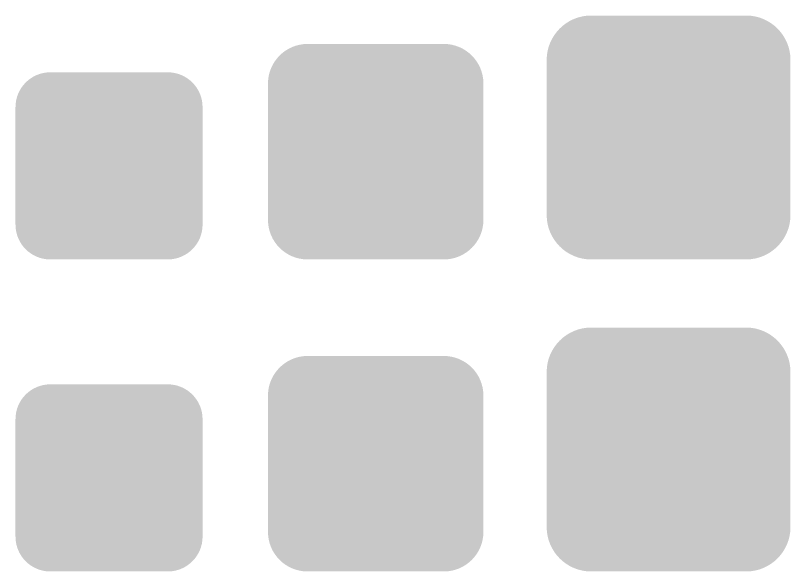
# Model space of a CAD drawing. Header units: millimetres. Extents: x 5277 to 6029, y 2052 to 2709.
# Drawn here: x 5277 to 5304.33, y 2458.63 to 2478.23 of the extents above; entities that cross this region are included whole.
import ezdxf

# ---------------------------------------------------------------- set-up
doc = ezdxf.new("R2010")
doc.units = ezdxf.units.MM
doc.layers.add('Education', color=7, linetype='CONTINUOUS', true_color=0x000000)

# ---------------------------------------------------------------- blocks, each defined once
blk = doc.blocks.new('602010106_план_мз')
at = {"layer": 'Education', "linetype": 'Continuous'}
h = blk.add_hatch(color=256, dxfattribs=at)
edge = h.paths.add_edge_path()
edge.add_spline(control_points=[(0, 0), (0, 0.675), (0.55, 1.225), (1.225, 1.225)], knot_values=[-1, -1, -1, -1, 0, 0, 0, 0], degree=3, periodic=0)
edge.add_line((1.225, 1.225), (5.372, 1.225))
edge.add_spline(control_points=[(5.372, 1.225), (6.047, 1.225), (6.598, 0.675), (6.598, 0)], knot_values=[-1, -1, -1, -1, 0, 0, 0, 0], degree=3, periodic=0)
edge.add_line((6.598, 0), (6.598, -4.147))
edge.add_spline(control_points=[(6.598, -4.147), (6.598, -4.822), (6.047, -5.372), (5.372, -5.372)], knot_values=[-1, -1, -1, -1, 0, 0, 0, 0], degree=3, periodic=0)
edge.add_line((5.372, -5.372), (1.225, -5.372))
edge.add_spline(control_points=[(1.225, -5.372), (0.55, -5.372), (0, -4.822), (0, -4.147)], knot_values=[-1, -1, -1, -1, 0, 0, 0, 0], degree=3, periodic=0)
edge.add_line((0, -4.147), (0, 0))
edge = h.paths.add_edge_path(flags=16)
edge.add_spline(control_points=[(0.313, -4.147), (0.313, -4.652), (0.72, -5.059), (1.225, -5.059)], knot_values=[-1, -1, -1, -1, 0, 0, 0, 0], degree=3, periodic=0)
edge.add_line((1.225, -5.059), (5.372, -5.059))
edge.add_spline(control_points=[(5.372, -5.059), (5.878, -5.059), (6.285, -4.652), (6.285, -4.147)], knot_values=[-1, -1, -1, -1, 0, 0, 0, 0], degree=3, periodic=0)
edge.add_line((6.285, -4.147), (6.285, 0))
edge.add_spline(control_points=[(6.285, 0), (6.285, 0.505), (5.878, 0.912), (5.372, 0.912)], knot_values=[-1, -1, -1, -1, 0, 0, 0, 0], degree=3, periodic=0)
edge.add_line((5.372, 0.912), (1.225, 0.912))
edge.add_spline(control_points=[(1.225, 0.912), (0.72, 0.912), (0.313, 0.505), (0.313, 0)], knot_values=[-1, -1, -1, -1, 0, 0, 0, 0], degree=3, periodic=0)
edge.add_line((0.313, 0), (0.313, -4.147))
at = {"layer": 'Education', "linetype": 'Continuous', "true_color": 0xff0000}
h = blk.add_hatch(color=1, dxfattribs=at)
edge = h.paths.add_edge_path()
edge.add_line((0.313, 0), (0.313, -4.147))
edge.add_spline(control_points=[(0.313, -4.147), (0.313, -4.652), (0.72, -5.059), (1.225, -5.059)], knot_values=[-1, -1, -1, -1, 0, 0, 0, 0], degree=3, periodic=0)
edge.add_line((1.225, -5.059), (5.372, -5.059))
edge.add_spline(control_points=[(5.372, -5.059), (5.878, -5.059), (6.285, -4.652), (6.285, -4.147)], knot_values=[-1, -1, -1, -1, 0, 0, 0, 0], degree=3, periodic=0)
edge.add_line((6.285, -4.147), (6.285, 0))
edge.add_spline(control_points=[(6.285, 0), (6.285, 0.505), (5.878, 0.912), (5.372, 0.912)], knot_values=[-1, -1, -1, -1, 0, 0, 0, 0], degree=3, periodic=0)
edge.add_line((5.372, 0.912), (1.225, 0.912))
edge.add_spline(control_points=[(1.225, 0.912), (0.72, 0.912), (0.313, 0.505), (0.313, 0)], knot_values=[-1, -1, -1, -1, 0, 0, 0, 0], degree=3, periodic=0)
at = {"layer": 'Education', "linetype": 'Continuous'}
h = blk.add_hatch(color=256, dxfattribs=at)
h.paths.add_polyline_path([(0.742, -0.265), (0.88, -0.265), (1.078, -0.268), (1.139, -0.272), (1.139, -3.422), (1.439, -3.439), (1.947, -3.523), (2.156, -3.591), (2.29, -3.631), (2.551, -3.752), (2.677, -3.833), (2.803, -3.914), (2.99, -4.055), (3.051, -4.116), (3.172, -4.237), (3.172, -4.493), (2.876, -4.257), (2.27, -3.944), (1.96, -3.867), (1.826, -3.833), (1.472, -3.799), (1.253, -3.799), (0.998, -3.813), (0.742, -3.826)])
h.paths.add_polyline_path([(5.858, -0.265), (5.858, -3.826), (5.747, -3.813), (5.491, -3.799), (5.347, -3.799), (5.128, -3.799), (4.774, -3.833), (4.64, -3.867), (4.502, -3.9), (4.212, -4.013), (4.061, -4.092), (3.909, -4.171), (3.677, -4.311), (3.596, -4.372), (3.428, -4.493), (3.428, -4.237), (3.451, -4.21), (3.517, -4.143), (3.559, -4.102), (3.601, -4.062), (3.776, -3.934), (3.909, -3.847), (4.042, -3.759), (4.31, -3.631), (4.444, -3.591), (4.539, -3.56), (4.759, -3.51), (4.885, -3.49), (5.012, -3.47), (5.219, -3.443), (5.299, -3.436), (5.461, -3.422), (5.461, -0.272), (5.522, -0.268), (5.72, -0.265)])
h.paths.add_polyline_path([(1.55, -0.056), (1.556, -0.056), (1.563, -0.056), (1.829, -0.056), (2.273, -0.136), (2.452, -0.215), (2.63, -0.294), (2.99, -0.582), (3.172, -0.79), (3.172, -3.867), (2.862, -3.557), (2.31, -3.194), (2.068, -3.14), (1.873, -3.086), (1.526, -3.032), (1.375, -3.032), (1.365, -3.032), (1.336, -3.034), (1.317, -3.035), (1.299, -3.037), (1.27, -3.039), (1.26, -3.039), (1.247, -3.035), (1.233, -3.032), (1.233, -0.07), (1.348, -0.063), (1.506, -0.056)])
h.paths.add_polyline_path([(5.05, -0.056), (5.094, -0.056), (5.252, -0.063), (5.367, -0.07), (5.367, -3.032), (5.357, -3.035), (5.343, -3.039), (5.34, -3.039), (5.33, -3.039), (5.301, -3.037), (5.283, -3.035), (5.264, -3.034), (5.235, -3.032), (5.225, -3.032), (5.074, -3.032), (4.727, -3.086), (4.532, -3.14), (4.29, -3.194), (3.738, -3.557), (3.428, -3.867), (3.428, -0.79), (3.61, -0.582), (3.97, -0.294), (4.148, -0.215), (4.327, -0.136), (4.771, -0.056), (5.037, -0.056)])
blk = doc.blocks.new('602010106_план_рз')
at = {"layer": 'Education', "linetype": 'Continuous'}
h = blk.add_hatch(color=256, dxfattribs=at)
edge = h.paths.add_edge_path()
edge.add_spline(control_points=[(-0.095, -0.169), (-0.095, 0.599), (0.531, 1.225), (1.3, 1.225)], knot_values=[-1, -1, -1, -1, 0, 0, 0, 0], degree=3, periodic=0)
edge.add_line((1.3, 1.225), (6.108, 1.225))
edge.add_spline(control_points=[(6.108, 1.225), (6.877, 1.225), (7.503, 0.599), (7.503, -0.169)], knot_values=[-1, -1, -1, -1, 0, 0, 0, 0], degree=3, periodic=0)
edge.add_line((7.503, -0.169), (7.503, -4.978))
edge.add_spline(control_points=[(7.503, -4.978), (7.503, -5.747), (6.877, -6.372), (6.108, -6.372)], knot_values=[-1, -1, -1, -1, 0, 0, 0, 0], degree=3, periodic=0)
edge.add_line((6.108, -6.372), (1.3, -6.372))
edge.add_spline(control_points=[(1.3, -6.372), (0.531, -6.372), (-0.095, -5.747), (-0.095, -4.978)], knot_values=[-1, -1, -1, -1, 0, 0, 0, 0], degree=3, periodic=0)
edge.add_line((-0.095, -4.978), (-0.095, -0.169))
edge = h.paths.add_edge_path(flags=16)
edge.add_spline(control_points=[(0.218, -4.978), (0.218, -5.577), (0.701, -6.059), (1.3, -6.059)], knot_values=[-1, -1, -1, -1, 0, 0, 0, 0], degree=3, periodic=0)
edge.add_line((1.3, -6.059), (6.108, -6.059))
edge.add_spline(control_points=[(6.108, -6.059), (6.707, -6.059), (7.19, -5.577), (7.19, -4.978)], knot_values=[-1, -1, -1, -1, 0, 0, 0, 0], degree=3, periodic=0)
edge.add_line((7.19, -4.978), (7.19, -0.169))
edge.add_spline(control_points=[(7.19, -0.169), (7.19, 0.43), (6.707, 0.912), (6.108, 0.912)], knot_values=[-1, -1, -1, -1, 0, 0, 0, 0], degree=3, periodic=0)
edge.add_line((6.108, 0.912), (1.3, 0.912))
edge.add_spline(control_points=[(1.3, 0.912), (0.701, 0.912), (0.218, 0.43), (0.218, -0.169)], knot_values=[-1, -1, -1, -1, 0, 0, 0, 0], degree=3, periodic=0)
edge.add_line((0.218, -0.169), (0.218, -4.978))
at = {"layer": 'Education', "linetype": 'Continuous', "true_color": 0xff0000}
h = blk.add_hatch(color=1, dxfattribs=at)
edge = h.paths.add_edge_path()
edge.add_spline(control_points=[(0.218, -4.978), (0.218, -5.577), (0.701, -6.059), (1.3, -6.059)], knot_values=[-1, -1, -1, -1, 0, 0, 0, 0], degree=3, periodic=0)
edge.add_line((1.3, -6.059), (6.108, -6.059))
edge.add_spline(control_points=[(6.108, -6.059), (6.707, -6.059), (7.19, -5.577), (7.19, -4.978)], knot_values=[-1, -1, -1, -1, 0, 0, 0, 0], degree=3, periodic=0)
edge.add_line((7.19, -4.978), (7.19, -0.169))
edge.add_spline(control_points=[(7.19, -0.169), (7.19, 0.43), (6.707, 0.912), (6.108, 0.912)], knot_values=[-1, -1, -1, -1, 0, 0, 0, 0], degree=3, periodic=0)
edge.add_line((6.108, 0.912), (1.3, 0.912))
edge.add_spline(control_points=[(1.3, 0.912), (0.701, 0.912), (0.218, 0.43), (0.218, -0.169)], knot_values=[-1, -1, -1, -1, 0, 0, 0, 0], degree=3, periodic=0)
edge.add_line((0.218, -0.169), (0.218, -4.978))
at = {"layer": 'Education', "linetype": 'Continuous'}
h = blk.add_hatch(color=256, dxfattribs=at)
edge = h.paths.add_edge_path()
edge.add_line((0.426, -0.513), (0.426, -4.634))
edge.add_spline(control_points=[(0.426, -4.634), (0.426, -5.305), (0.973, -5.852), (1.644, -5.852)], knot_values=[0, 0, 0, 0, 1, 1, 1, 1], degree=3, periodic=0)
edge.add_line((1.644, -5.852), (5.765, -5.852))
edge.add_spline(control_points=[(5.765, -5.852), (6.435, -5.852), (6.983, -5.305), (6.983, -4.634)], knot_values=[0, 0, 0, 0, 1, 1, 1, 1], degree=3, periodic=0)
edge.add_line((6.983, -4.634), (6.983, -0.513))
edge.add_spline(control_points=[(6.983, -0.513), (6.983, 0.158), (6.435, 0.705), (5.765, 0.705)], knot_values=[0, 0, 0, 0, 1, 1, 1, 1], degree=3, periodic=0)
edge.add_line((5.765, 0.705), (1.644, 0.705))
edge.add_spline(control_points=[(1.644, 0.705), (0.973, 0.705), (0.426, 0.158), (0.426, -0.513)], knot_values=[0, 0, 0, 0, 1, 1, 1, 1], degree=3, periodic=0)
edge = h.paths.add_edge_path(flags=16)
edge.add_spline(control_points=[(0.737, -4.634), (0.737, -5.136), (1.142, -5.541), (1.644, -5.541)], knot_values=[-1, -1, -1, -1, 0, 0, 0, 0], degree=3, periodic=0)
edge.add_line((1.644, -5.541), (5.765, -5.541))
edge.add_spline(control_points=[(5.765, -5.541), (6.267, -5.541), (6.671, -5.136), (6.671, -4.634)], knot_values=[-1, -1, -1, -1, 0, 0, 0, 0], degree=3, periodic=0)
edge.add_line((6.671, -4.634), (6.671, -0.513))
edge.add_spline(control_points=[(6.671, -0.513), (6.671, -0.011), (6.267, 0.394), (5.765, 0.394)], knot_values=[-1, -1, -1, -1, 0, 0, 0, 0], degree=3, periodic=0)
edge.add_line((5.765, 0.394), (1.644, 0.394))
edge.add_spline(control_points=[(1.644, 0.394), (1.142, 0.394), (0.737, -0.011), (0.737, -0.513)], knot_values=[-1, -1, -1, -1, 0, 0, 0, 0], degree=3, periodic=0)
edge.add_line((0.737, -0.513), (0.737, -4.634))
h = blk.add_hatch(color=256, dxfattribs=at)
h.paths.add_polyline_path([(1.128, -0.778), (1.266, -0.778), (1.465, -0.781), (1.526, -0.785), (1.526, -3.935), (1.825, -3.952), (2.333, -4.036), (2.542, -4.104), (2.677, -4.144), (2.938, -4.265), (3.064, -4.346), (3.19, -4.427), (3.377, -4.568), (3.438, -4.629), (3.559, -4.75), (3.559, -5.006), (3.262, -4.77), (2.657, -4.457), (2.347, -4.38), (2.212, -4.346), (1.859, -4.312), (1.64, -4.312), (1.384, -4.326), (1.128, -4.339)])
h.paths.add_polyline_path([(6.245, -0.778), (6.245, -4.339), (6.134, -4.326), (5.878, -4.312), (5.733, -4.312), (5.514, -4.312), (5.161, -4.346), (5.026, -4.38), (4.888, -4.413), (4.599, -4.526), (4.447, -4.605), (4.296, -4.684), (4.064, -4.824), (3.983, -4.885), (3.815, -5.006), (3.815, -4.75), (3.838, -4.723), (3.904, -4.656), (3.946, -4.615), (3.988, -4.575), (4.163, -4.447), (4.296, -4.36), (4.429, -4.272), (4.696, -4.144), (4.831, -4.104), (4.925, -4.073), (5.146, -4.023), (5.272, -4.003), (5.398, -3.983), (5.605, -3.956), (5.686, -3.949), (5.848, -3.935), (5.848, -0.785), (5.908, -0.781), (6.107, -0.778)])
h.paths.add_polyline_path([(1.936, -0.569), (1.943, -0.569), (1.95, -0.569), (2.216, -0.569), (2.66, -0.648), (2.838, -0.728), (3.017, -0.807), (3.377, -1.094), (3.559, -1.303), (3.559, -4.38), (3.249, -4.07), (2.697, -3.707), (2.455, -3.653), (2.259, -3.599), (1.913, -3.545), (1.761, -3.545), (1.751, -3.545), (1.723, -3.547), (1.704, -3.548), (1.685, -3.55), (1.657, -3.552), (1.647, -3.552), (1.633, -3.548), (1.62, -3.545), (1.62, -0.583), (1.734, -0.576), (1.893, -0.569)])
h.paths.add_polyline_path([(5.437, -0.569), (5.481, -0.569), (5.639, -0.576), (5.753, -0.583), (5.753, -3.545), (5.743, -3.548), (5.73, -3.552), (5.726, -3.552), (5.716, -3.552), (5.688, -3.55), (5.669, -3.548), (5.651, -3.547), (5.622, -3.545), (5.612, -3.545), (5.461, -3.545), (5.114, -3.599), (4.919, -3.653), (4.676, -3.707), (4.124, -4.07), (3.815, -4.38), (3.815, -1.303), (3.996, -1.094), (4.356, -0.807), (4.535, -0.728), (4.713, -0.648), (5.158, -0.569), (5.424, -0.569)])
blk = doc.blocks.new('602010106_план_фз')
at = {"layer": 'Education', "linetype": 'Continuous'}
h = blk.add_hatch(color=256, dxfattribs=at)
edge = h.paths.add_edge_path()
edge.add_spline(control_points=[(-0.266, -0.339), (-0.266, 0.523), (0.438, 1.227), (1.3, 1.227)], knot_values=[-1, -1, -1, -1, 0, 0, 0, 0], degree=3, periodic=0)
edge.add_line((1.3, 1.227), (6.769, 1.227))
edge.add_spline(control_points=[(6.769, 1.227), (7.632, 1.227), (8.333, 0.523), (8.333, -0.339)], knot_values=[-1, -1, -1, -1, 0, 0, 0, 0], degree=3, periodic=0)
edge.add_line((8.333, -0.339), (8.333, -5.806))
edge.add_spline(control_points=[(8.333, -5.806), (8.333, -6.669), (7.632, -7.372), (6.769, -7.372)], knot_values=[-1, -1, -1, -1, 0, 0, 0, 0], degree=3, periodic=0)
edge.add_line((6.769, -7.372), (1.3, -7.372))
edge.add_spline(control_points=[(1.3, -7.372), (0.438, -7.372), (-0.266, -6.669), (-0.266, -5.806)], knot_values=[-1, -1, -1, -1, 0, 0, 0, 0], degree=3, periodic=0)
edge.add_line((-0.266, -5.806), (-0.266, -0.339))
edge = h.paths.add_edge_path(flags=16)
edge.add_spline(control_points=[(0.047, -5.806), (0.047, -6.5), (0.606, -7.059), (1.3, -7.059)], knot_values=[-1, -1, -1, -1, 0, 0, 0, 0], degree=3, periodic=0)
edge.add_line((1.3, -7.059), (6.769, -7.059))
edge.add_spline(control_points=[(6.769, -7.059), (7.463, -7.059), (8.022, -6.5), (8.022, -5.806)], knot_values=[-1, -1, -1, -1, 0, 0, 0, 0], degree=3, periodic=0)
edge.add_line((8.022, -5.806), (8.022, -0.339))
edge.add_spline(control_points=[(8.022, -0.339), (8.022, 0.355), (7.463, 0.914), (6.769, 0.914)], knot_values=[-1, -1, -1, -1, 0, 0, 0, 0], degree=3, periodic=0)
edge.add_line((6.769, 0.914), (1.3, 0.914))
edge.add_spline(control_points=[(1.3, 0.914), (0.606, 0.914), (0.047, 0.355), (0.047, -0.339)], knot_values=[-1, -1, -1, -1, 0, 0, 0, 0], degree=3, periodic=0)
edge.add_line((0.047, -0.339), (0.047, -5.806))
at = {"layer": 'Education', "linetype": 'Continuous', "true_color": 0xff0000}
h = blk.add_hatch(color=1, dxfattribs=at)
edge = h.paths.add_edge_path()
edge.add_spline(control_points=[(0.047, -5.806), (0.047, -6.5), (0.606, -7.059), (1.3, -7.059)], knot_values=[-1, -1, -1, -1, 0, 0, 0, 0], degree=3, periodic=0)
edge.add_line((1.3, -7.059), (6.769, -7.059))
edge.add_spline(control_points=[(6.769, -7.059), (7.463, -7.059), (8.022, -6.5), (8.022, -5.806)], knot_values=[-1, -1, -1, -1, 0, 0, 0, 0], degree=3, periodic=0)
edge.add_line((8.022, -5.806), (8.022, -0.339))
edge.add_spline(control_points=[(8.022, -0.339), (8.022, 0.355), (7.463, 0.914), (6.769, 0.914)], knot_values=[-1, -1, -1, -1, 0, 0, 0, 0], degree=3, periodic=0)
edge.add_line((6.769, 0.914), (1.3, 0.914))
edge.add_spline(control_points=[(1.3, 0.914), (0.606, 0.914), (0.047, 0.355), (0.047, -0.339)], knot_values=[-1, -1, -1, -1, 0, 0, 0, 0], degree=3, periodic=0)
edge.add_line((0.047, -0.339), (0.047, -5.806))
at = {"layer": 'Education', "linetype": 'Continuous'}
h = blk.add_hatch(color=256, dxfattribs=at)
edge = h.paths.add_edge_path()
edge.add_line((0.252, -0.679), (0.252, -5.464))
edge.add_spline(control_points=[(0.252, -5.464), (0.252, -6.23), (0.877, -6.854), (1.642, -6.854)], knot_values=[0, 0, 0, 0, 1, 1, 1, 1], degree=3, periodic=0)
edge.add_line((1.642, -6.854), (6.427, -6.854))
edge.add_spline(control_points=[(6.427, -6.854), (7.193, -6.854), (7.815, -6.23), (7.815, -5.464)], knot_values=[0, 0, 0, 0, 1, 1, 1, 1], degree=3, periodic=0)
edge.add_line((7.815, -5.464), (7.815, -0.679))
edge.add_spline(control_points=[(7.815, -0.679), (7.815, 0.086), (7.193, 0.709), (6.427, 0.709)], knot_values=[0, 0, 0, 0, 1, 1, 1, 1], degree=3, periodic=0)
edge.add_line((6.427, 0.709), (1.642, 0.709))
edge.add_spline(control_points=[(1.642, 0.709), (0.877, 0.709), (0.252, 0.086), (0.252, -0.679)], knot_values=[0, 0, 0, 0, 1, 1, 1, 1], degree=3, periodic=0)
edge = h.paths.add_edge_path(flags=16)
edge.add_line((0.565, -0.679), (0.565, -5.464))
edge.add_spline(control_points=[(0.565, -5.464), (0.565, -6.06), (1.046, -6.541), (1.642, -6.541)], knot_values=[-1, -1, -1, -1, 0, 0, 0, 0], degree=3, periodic=0)
edge.add_line((1.642, -6.541), (6.427, -6.541))
edge.add_spline(control_points=[(6.427, -6.541), (7.024, -6.541), (7.502, -6.06), (7.502, -5.464)], knot_values=[-1, -1, -1, -1, 0, 0, 0, 0], degree=3, periodic=0)
edge.add_line((7.502, -5.464), (7.502, -0.679))
edge.add_spline(control_points=[(7.502, -0.679), (7.502, -0.083), (7.024, 0.396), (6.427, 0.396)], knot_values=[-1, -1, -1, -1, 0, 0, 0, 0], degree=3, periodic=0)
edge.add_line((6.427, 0.396), (1.642, 0.396))
edge.add_spline(control_points=[(1.642, 0.396), (1.046, 0.396), (0.565, -0.083), (0.565, -0.679)], knot_values=[-1, -1, -1, -1, 0, 0, 0, 0], degree=3, periodic=0)
h = blk.add_hatch(color=256, dxfattribs=at)
edge = h.paths.add_edge_path()
edge.add_line((0.77, -1.021), (0.77, -5.124))
edge.add_spline(control_points=[(0.77, -5.124), (0.77, -5.792), (1.314, -6.336), (1.982, -6.336)], knot_values=[0, 0, 0, 0, 1, 1, 1, 1], degree=3, periodic=0)
edge.add_line((1.982, -6.336), (6.085, -6.336))
edge.add_spline(control_points=[(6.085, -6.336), (6.753, -6.336), (7.297, -5.792), (7.297, -5.124)], knot_values=[0, 0, 0, 0, 1, 1, 1, 1], degree=3, periodic=0)
edge.add_line((7.297, -5.124), (7.297, -1.021))
edge.add_spline(control_points=[(7.297, -1.021), (7.297, -0.353), (6.753, 0.191), (6.085, 0.191)], knot_values=[0, 0, 0, 0, 1, 1, 1, 1], degree=3, periodic=0)
edge.add_line((6.085, 0.191), (1.982, 0.191))
edge.add_spline(control_points=[(1.982, 0.191), (1.314, 0.191), (0.77, -0.353), (0.77, -1.021)], knot_values=[0, 0, 0, 0, 1, 1, 1, 1], degree=3, periodic=0)
edge = h.paths.add_edge_path(flags=16)
edge.add_line((1.081, -1.021), (1.081, -5.124))
edge.add_spline(control_points=[(1.081, -5.124), (1.081, -5.624), (1.482, -6.025), (1.982, -6.025)], knot_values=[-1, -1, -1, -1, 0, 0, 0, 0], degree=3, periodic=0)
edge.add_line((1.982, -6.025), (6.085, -6.025))
edge.add_spline(control_points=[(6.085, -6.025), (6.585, -6.025), (6.986, -5.624), (6.986, -5.124)], knot_values=[-1, -1, -1, -1, 0, 0, 0, 0], degree=3, periodic=0)
edge.add_line((6.986, -5.124), (6.986, -1.021))
edge.add_spline(control_points=[(6.986, -1.021), (6.986, -0.521), (6.585, -0.12), (6.085, -0.12)], knot_values=[-1, -1, -1, -1, 0, 0, 0, 0], degree=3, periodic=0)
edge.add_line((6.085, -0.12), (1.982, -0.12))
edge.add_spline(control_points=[(1.982, -0.12), (1.482, -0.12), (1.081, -0.521), (1.081, -1.021)], knot_values=[-1, -1, -1, -1, 0, 0, 0, 0], degree=3, periodic=0)
h = blk.add_hatch(color=256, dxfattribs=at)
h.paths.add_polyline_path([(1.443, -1.286), (1.581, -1.286), (1.779, -1.289), (1.84, -1.293), (1.84, -4.443), (2.14, -4.46), (2.648, -4.544), (2.857, -4.612), (2.991, -4.652), (3.252, -4.773), (3.378, -4.854), (3.505, -4.935), (3.691, -5.076), (3.752, -5.137), (3.873, -5.258), (3.873, -5.514), (3.577, -5.278), (2.971, -4.965), (2.661, -4.888), (2.527, -4.854), (2.173, -4.82), (1.954, -4.82), (1.699, -4.834), (1.443, -4.847)])
h.paths.add_polyline_path([(6.559, -1.286), (6.559, -4.847), (6.448, -4.834), (6.192, -4.82), (6.048, -4.82), (5.829, -4.82), (5.475, -4.854), (5.341, -4.888), (5.203, -4.921), (4.913, -5.034), (4.762, -5.113), (4.61, -5.192), (4.378, -5.332), (4.297, -5.393), (4.129, -5.514), (4.129, -5.258), (4.152, -5.231), (4.218, -5.164), (4.26, -5.123), (4.302, -5.083), (4.477, -4.955), (4.61, -4.867), (4.743, -4.78), (5.011, -4.652), (5.145, -4.612), (5.24, -4.581), (5.46, -4.531), (5.586, -4.511), (5.713, -4.49), (5.92, -4.463), (6, -4.457), (6.162, -4.443), (6.162, -1.293), (6.223, -1.289), (6.421, -1.286)])
h.paths.add_polyline_path([(2.251, -1.077), (2.257, -1.077), (2.264, -1.077), (2.53, -1.077), (2.974, -1.156), (3.153, -1.235), (3.331, -1.315), (3.691, -1.602), (3.873, -1.811), (3.873, -4.888), (3.563, -4.578), (3.011, -4.214), (2.769, -4.161), (2.574, -4.107), (2.227, -4.053), (2.076, -4.053), (2.066, -4.053), (2.037, -4.055), (2.018, -4.056), (2, -4.058), (1.971, -4.06), (1.961, -4.06), (1.948, -4.056), (1.934, -4.053), (1.934, -1.091), (2.049, -1.084), (2.207, -1.077)])
h.paths.add_polyline_path([(5.751, -1.077), (5.795, -1.077), (5.953, -1.084), (6.068, -1.091), (6.068, -4.053), (6.058, -4.056), (6.044, -4.06), (6.041, -4.06), (6.031, -4.06), (6.002, -4.058), (5.984, -4.056), (5.965, -4.055), (5.936, -4.053), (5.926, -4.053), (5.775, -4.053), (5.428, -4.107), (5.233, -4.161), (4.991, -4.214), (4.439, -4.578), (4.129, -4.888), (4.129, -1.811), (4.311, -1.602), (4.671, -1.315), (4.849, -1.235), (5.028, -1.156), (5.472, -1.077), (5.738, -1.077)])
blk = doc.blocks.new('602010106_рек_мз')
at = {"layer": 'Education', "linetype": 'Continuous'}
h = blk.add_hatch(color=256, dxfattribs=at)
edge = h.paths.add_edge_path()
edge.add_spline(control_points=[(0, 0), (0, 0.675), (0.55, 1.225), (1.225, 1.225)], knot_values=[-1, -1, -1, -1, 0, 0, 0, 0], degree=3, periodic=0)
edge.add_line((1.225, 1.225), (5.372, 1.225))
edge.add_spline(control_points=[(5.372, 1.225), (6.047, 1.225), (6.598, 0.675), (6.598, 0)], knot_values=[-1, -1, -1, -1, 0, 0, 0, 0], degree=3, periodic=0)
edge.add_line((6.598, 0), (6.598, -4.147))
edge.add_spline(control_points=[(6.598, -4.147), (6.598, -4.822), (6.047, -5.372), (5.372, -5.372)], knot_values=[-1, -1, -1, -1, 0, 0, 0, 0], degree=3, periodic=0)
edge.add_line((5.372, -5.372), (1.225, -5.372))
edge.add_spline(control_points=[(1.225, -5.372), (0.55, -5.372), (0, -4.822), (0, -4.147)], knot_values=[-1, -1, -1, -1, 0, 0, 0, 0], degree=3, periodic=0)
edge.add_line((0, -4.147), (0, 0))
edge = h.paths.add_edge_path(flags=16)
edge.add_spline(control_points=[(0.313, -4.147), (0.313, -4.652), (0.72, -5.059), (1.225, -5.059)], knot_values=[-1, -1, -1, -1, 0, 0, 0, 0], degree=3, periodic=0)
edge.add_line((1.225, -5.059), (5.372, -5.059))
edge.add_spline(control_points=[(5.372, -5.059), (5.878, -5.059), (6.285, -4.652), (6.285, -4.147)], knot_values=[-1, -1, -1, -1, 0, 0, 0, 0], degree=3, periodic=0)
edge.add_line((6.285, -4.147), (6.285, 0))
edge.add_spline(control_points=[(6.285, 0), (6.285, 0.505), (5.878, 0.912), (5.372, 0.912)], knot_values=[-1, -1, -1, -1, 0, 0, 0, 0], degree=3, periodic=0)
edge.add_line((5.372, 0.912), (1.225, 0.912))
edge.add_spline(control_points=[(1.225, 0.912), (0.72, 0.912), (0.313, 0.505), (0.313, 0)], knot_values=[-1, -1, -1, -1, 0, 0, 0, 0], degree=3, periodic=0)
edge.add_line((0.313, 0), (0.313, -4.147))
at = {"layer": 'Education', "linetype": 'Continuous', "true_color": 0xffff00}
h = blk.add_hatch(color=2, dxfattribs=at)
edge = h.paths.add_edge_path()
edge.add_line((0.313, 0), (0.313, -4.147))
edge.add_spline(control_points=[(0.313, -4.147), (0.313, -4.652), (0.72, -5.059), (1.225, -5.059)], knot_values=[-1, -1, -1, -1, 0, 0, 0, 0], degree=3, periodic=0)
edge.add_line((1.225, -5.059), (5.372, -5.059))
edge.add_spline(control_points=[(5.372, -5.059), (5.878, -5.059), (6.285, -4.652), (6.285, -4.147)], knot_values=[-1, -1, -1, -1, 0, 0, 0, 0], degree=3, periodic=0)
edge.add_line((6.285, -4.147), (6.285, 0))
edge.add_spline(control_points=[(6.285, 0), (6.285, 0.505), (5.878, 0.912), (5.372, 0.912)], knot_values=[-1, -1, -1, -1, 0, 0, 0, 0], degree=3, periodic=0)
edge.add_line((5.372, 0.912), (1.225, 0.912))
edge.add_spline(control_points=[(1.225, 0.912), (0.72, 0.912), (0.313, 0.505), (0.313, 0)], knot_values=[-1, -1, -1, -1, 0, 0, 0, 0], degree=3, periodic=0)
at = {"layer": 'Education', "linetype": 'Continuous'}
h = blk.add_hatch(color=256, dxfattribs=at)
h.paths.add_polyline_path([(0.742, -0.265), (0.88, -0.265), (1.078, -0.268), (1.139, -0.272), (1.139, -3.422), (1.439, -3.439), (1.947, -3.523), (2.156, -3.591), (2.29, -3.631), (2.551, -3.752), (2.677, -3.833), (2.803, -3.914), (2.99, -4.055), (3.051, -4.116), (3.172, -4.237), (3.172, -4.493), (2.876, -4.257), (2.27, -3.944), (1.96, -3.867), (1.826, -3.833), (1.472, -3.799), (1.253, -3.799), (0.998, -3.813), (0.742, -3.826)])
h.paths.add_polyline_path([(5.858, -0.265), (5.858, -3.826), (5.747, -3.813), (5.491, -3.799), (5.347, -3.799), (5.128, -3.799), (4.774, -3.833), (4.64, -3.867), (4.502, -3.9), (4.212, -4.013), (4.061, -4.092), (3.909, -4.171), (3.677, -4.311), (3.596, -4.372), (3.428, -4.493), (3.428, -4.237), (3.451, -4.21), (3.517, -4.143), (3.559, -4.102), (3.601, -4.062), (3.776, -3.934), (3.909, -3.847), (4.042, -3.759), (4.31, -3.631), (4.444, -3.591), (4.539, -3.56), (4.759, -3.51), (4.885, -3.49), (5.012, -3.47), (5.219, -3.443), (5.299, -3.436), (5.461, -3.422), (5.461, -0.272), (5.522, -0.268), (5.72, -0.265)])
h.paths.add_polyline_path([(1.55, -0.056), (1.556, -0.056), (1.563, -0.056), (1.829, -0.056), (2.273, -0.136), (2.452, -0.215), (2.63, -0.294), (2.99, -0.582), (3.172, -0.79), (3.172, -3.867), (2.862, -3.557), (2.31, -3.194), (2.068, -3.14), (1.873, -3.086), (1.526, -3.032), (1.375, -3.032), (1.365, -3.032), (1.336, -3.034), (1.317, -3.035), (1.299, -3.037), (1.27, -3.039), (1.26, -3.039), (1.247, -3.035), (1.233, -3.032), (1.233, -0.07), (1.348, -0.063), (1.506, -0.056)])
h.paths.add_polyline_path([(5.05, -0.056), (5.094, -0.056), (5.252, -0.063), (5.367, -0.07), (5.367, -3.032), (5.357, -3.035), (5.343, -3.039), (5.34, -3.039), (5.33, -3.039), (5.301, -3.037), (5.283, -3.035), (5.264, -3.034), (5.235, -3.032), (5.225, -3.032), (5.074, -3.032), (4.727, -3.086), (4.532, -3.14), (4.29, -3.194), (3.738, -3.557), (3.428, -3.867), (3.428, -0.79), (3.61, -0.582), (3.97, -0.294), (4.148, -0.215), (4.327, -0.136), (4.771, -0.056), (5.037, -0.056)])
blk = doc.blocks.new('602010106_рек_рз')
at = {"layer": 'Education', "linetype": 'Continuous'}
h = blk.add_hatch(color=256, dxfattribs=at)
edge = h.paths.add_edge_path()
edge.add_spline(control_points=[(-0.095, -0.169), (-0.095, 0.599), (0.531, 1.225), (1.3, 1.225)], knot_values=[-1, -1, -1, -1, 0, 0, 0, 0], degree=3, periodic=0)
edge.add_line((1.3, 1.225), (6.108, 1.225))
edge.add_spline(control_points=[(6.108, 1.225), (6.877, 1.225), (7.503, 0.599), (7.503, -0.169)], knot_values=[-1, -1, -1, -1, 0, 0, 0, 0], degree=3, periodic=0)
edge.add_line((7.503, -0.169), (7.503, -4.978))
edge.add_spline(control_points=[(7.503, -4.978), (7.503, -5.747), (6.877, -6.372), (6.108, -6.372)], knot_values=[-1, -1, -1, -1, 0, 0, 0, 0], degree=3, periodic=0)
edge.add_line((6.108, -6.372), (1.3, -6.372))
edge.add_spline(control_points=[(1.3, -6.372), (0.531, -6.372), (-0.095, -5.747), (-0.095, -4.978)], knot_values=[-1, -1, -1, -1, 0, 0, 0, 0], degree=3, periodic=0)
edge.add_line((-0.095, -4.978), (-0.095, -0.169))
edge = h.paths.add_edge_path(flags=16)
edge.add_spline(control_points=[(0.218, -4.978), (0.218, -5.577), (0.701, -6.059), (1.3, -6.059)], knot_values=[-1, -1, -1, -1, 0, 0, 0, 0], degree=3, periodic=0)
edge.add_line((1.3, -6.059), (6.108, -6.059))
edge.add_spline(control_points=[(6.108, -6.059), (6.707, -6.059), (7.19, -5.577), (7.19, -4.978)], knot_values=[-1, -1, -1, -1, 0, 0, 0, 0], degree=3, periodic=0)
edge.add_line((7.19, -4.978), (7.19, -0.169))
edge.add_spline(control_points=[(7.19, -0.169), (7.19, 0.43), (6.707, 0.912), (6.108, 0.912)], knot_values=[-1, -1, -1, -1, 0, 0, 0, 0], degree=3, periodic=0)
edge.add_line((6.108, 0.912), (1.3, 0.912))
edge.add_spline(control_points=[(1.3, 0.912), (0.701, 0.912), (0.218, 0.43), (0.218, -0.169)], knot_values=[-1, -1, -1, -1, 0, 0, 0, 0], degree=3, periodic=0)
edge.add_line((0.218, -0.169), (0.218, -4.978))
at = {"layer": 'Education', "linetype": 'Continuous', "true_color": 0xffff00}
h = blk.add_hatch(color=2, dxfattribs=at)
edge = h.paths.add_edge_path()
edge.add_spline(control_points=[(0.218, -4.978), (0.218, -5.577), (0.701, -6.059), (1.3, -6.059)], knot_values=[-1, -1, -1, -1, 0, 0, 0, 0], degree=3, periodic=0)
edge.add_line((1.3, -6.059), (6.108, -6.059))
edge.add_spline(control_points=[(6.108, -6.059), (6.707, -6.059), (7.19, -5.577), (7.19, -4.978)], knot_values=[-1, -1, -1, -1, 0, 0, 0, 0], degree=3, periodic=0)
edge.add_line((7.19, -4.978), (7.19, -0.169))
edge.add_spline(control_points=[(7.19, -0.169), (7.19, 0.43), (6.707, 0.912), (6.108, 0.912)], knot_values=[-1, -1, -1, -1, 0, 0, 0, 0], degree=3, periodic=0)
edge.add_line((6.108, 0.912), (1.3, 0.912))
edge.add_spline(control_points=[(1.3, 0.912), (0.701, 0.912), (0.218, 0.43), (0.218, -0.169)], knot_values=[-1, -1, -1, -1, 0, 0, 0, 0], degree=3, periodic=0)
edge.add_line((0.218, -0.169), (0.218, -4.978))
at = {"layer": 'Education', "linetype": 'Continuous'}
h = blk.add_hatch(color=256, dxfattribs=at)
edge = h.paths.add_edge_path()
edge.add_line((0.426, -0.513), (0.426, -4.634))
edge.add_spline(control_points=[(0.426, -4.634), (0.426, -5.305), (0.973, -5.852), (1.644, -5.852)], knot_values=[0, 0, 0, 0, 1, 1, 1, 1], degree=3, periodic=0)
edge.add_line((1.644, -5.852), (5.765, -5.852))
edge.add_spline(control_points=[(5.765, -5.852), (6.435, -5.852), (6.983, -5.305), (6.983, -4.634)], knot_values=[0, 0, 0, 0, 1, 1, 1, 1], degree=3, periodic=0)
edge.add_line((6.983, -4.634), (6.983, -0.513))
edge.add_spline(control_points=[(6.983, -0.513), (6.983, 0.158), (6.435, 0.705), (5.765, 0.705)], knot_values=[0, 0, 0, 0, 1, 1, 1, 1], degree=3, periodic=0)
edge.add_line((5.765, 0.705), (1.644, 0.705))
edge.add_spline(control_points=[(1.644, 0.705), (0.973, 0.705), (0.426, 0.158), (0.426, -0.513)], knot_values=[0, 0, 0, 0, 1, 1, 1, 1], degree=3, periodic=0)
edge = h.paths.add_edge_path(flags=16)
edge.add_spline(control_points=[(0.737, -4.634), (0.737, -5.136), (1.142, -5.541), (1.644, -5.541)], knot_values=[-1, -1, -1, -1, 0, 0, 0, 0], degree=3, periodic=0)
edge.add_line((1.644, -5.541), (5.765, -5.541))
edge.add_spline(control_points=[(5.765, -5.541), (6.267, -5.541), (6.671, -5.136), (6.671, -4.634)], knot_values=[-1, -1, -1, -1, 0, 0, 0, 0], degree=3, periodic=0)
edge.add_line((6.671, -4.634), (6.671, -0.513))
edge.add_spline(control_points=[(6.671, -0.513), (6.671, -0.011), (6.267, 0.394), (5.765, 0.394)], knot_values=[-1, -1, -1, -1, 0, 0, 0, 0], degree=3, periodic=0)
edge.add_line((5.765, 0.394), (1.644, 0.394))
edge.add_spline(control_points=[(1.644, 0.394), (1.142, 0.394), (0.737, -0.011), (0.737, -0.513)], knot_values=[-1, -1, -1, -1, 0, 0, 0, 0], degree=3, periodic=0)
edge.add_line((0.737, -0.513), (0.737, -4.634))
h = blk.add_hatch(color=256, dxfattribs=at)
h.paths.add_polyline_path([(1.128, -0.778), (1.266, -0.778), (1.465, -0.781), (1.526, -0.785), (1.526, -3.935), (1.825, -3.952), (2.333, -4.036), (2.542, -4.104), (2.677, -4.144), (2.938, -4.265), (3.064, -4.346), (3.19, -4.427), (3.377, -4.568), (3.438, -4.629), (3.559, -4.75), (3.559, -5.006), (3.262, -4.77), (2.657, -4.457), (2.347, -4.38), (2.212, -4.346), (1.859, -4.312), (1.64, -4.312), (1.384, -4.326), (1.128, -4.339)])
h.paths.add_polyline_path([(6.245, -0.778), (6.245, -4.339), (6.134, -4.326), (5.878, -4.312), (5.733, -4.312), (5.514, -4.312), (5.161, -4.346), (5.026, -4.38), (4.888, -4.413), (4.599, -4.526), (4.447, -4.605), (4.296, -4.684), (4.064, -4.824), (3.983, -4.885), (3.815, -5.006), (3.815, -4.75), (3.838, -4.723), (3.904, -4.656), (3.946, -4.615), (3.988, -4.575), (4.163, -4.447), (4.296, -4.36), (4.429, -4.272), (4.696, -4.144), (4.831, -4.104), (4.925, -4.073), (5.146, -4.023), (5.272, -4.003), (5.398, -3.983), (5.605, -3.956), (5.686, -3.949), (5.848, -3.935), (5.848, -0.785), (5.908, -0.781), (6.107, -0.778)])
h.paths.add_polyline_path([(1.936, -0.569), (1.943, -0.569), (1.95, -0.569), (2.216, -0.569), (2.66, -0.648), (2.838, -0.728), (3.017, -0.807), (3.377, -1.094), (3.559, -1.303), (3.559, -4.38), (3.249, -4.07), (2.697, -3.707), (2.455, -3.653), (2.259, -3.599), (1.913, -3.545), (1.761, -3.545), (1.751, -3.545), (1.723, -3.547), (1.704, -3.548), (1.685, -3.55), (1.657, -3.552), (1.647, -3.552), (1.633, -3.548), (1.62, -3.545), (1.62, -0.583), (1.734, -0.576), (1.893, -0.569)])
h.paths.add_polyline_path([(5.437, -0.569), (5.481, -0.569), (5.639, -0.576), (5.753, -0.583), (5.753, -3.545), (5.743, -3.548), (5.73, -3.552), (5.726, -3.552), (5.716, -3.552), (5.688, -3.55), (5.669, -3.548), (5.651, -3.547), (5.622, -3.545), (5.612, -3.545), (5.461, -3.545), (5.114, -3.599), (4.919, -3.653), (4.676, -3.707), (4.124, -4.07), (3.815, -4.38), (3.815, -1.303), (3.996, -1.094), (4.356, -0.807), (4.535, -0.728), (4.713, -0.648), (5.158, -0.569), (5.424, -0.569)])
blk = doc.blocks.new('602010106_рек_фз')
at = {"layer": 'Education', "linetype": 'Continuous'}
h = blk.add_hatch(color=256, dxfattribs=at)
edge = h.paths.add_edge_path()
edge.add_spline(control_points=[(-0.266, -0.339), (-0.266, 0.523), (0.438, 1.227), (1.3, 1.227)], knot_values=[-1, -1, -1, -1, 0, 0, 0, 0], degree=3, periodic=0)
edge.add_line((1.3, 1.227), (6.769, 1.227))
edge.add_spline(control_points=[(6.769, 1.227), (7.632, 1.227), (8.333, 0.523), (8.333, -0.339)], knot_values=[-1, -1, -1, -1, 0, 0, 0, 0], degree=3, periodic=0)
edge.add_line((8.333, -0.339), (8.333, -5.806))
edge.add_spline(control_points=[(8.333, -5.806), (8.333, -6.669), (7.632, -7.372), (6.769, -7.372)], knot_values=[-1, -1, -1, -1, 0, 0, 0, 0], degree=3, periodic=0)
edge.add_line((6.769, -7.372), (1.3, -7.372))
edge.add_spline(control_points=[(1.3, -7.372), (0.438, -7.372), (-0.266, -6.669), (-0.266, -5.806)], knot_values=[-1, -1, -1, -1, 0, 0, 0, 0], degree=3, periodic=0)
edge.add_line((-0.266, -5.806), (-0.266, -0.339))
edge = h.paths.add_edge_path(flags=16)
edge.add_spline(control_points=[(0.047, -5.806), (0.047, -6.5), (0.606, -7.059), (1.3, -7.059)], knot_values=[-1, -1, -1, -1, 0, 0, 0, 0], degree=3, periodic=0)
edge.add_line((1.3, -7.059), (6.769, -7.059))
edge.add_spline(control_points=[(6.769, -7.059), (7.463, -7.059), (8.022, -6.5), (8.022, -5.806)], knot_values=[-1, -1, -1, -1, 0, 0, 0, 0], degree=3, periodic=0)
edge.add_line((8.022, -5.806), (8.022, -0.339))
edge.add_spline(control_points=[(8.022, -0.339), (8.022, 0.355), (7.463, 0.914), (6.769, 0.914)], knot_values=[-1, -1, -1, -1, 0, 0, 0, 0], degree=3, periodic=0)
edge.add_line((6.769, 0.914), (1.3, 0.914))
edge.add_spline(control_points=[(1.3, 0.914), (0.606, 0.914), (0.047, 0.355), (0.047, -0.339)], knot_values=[-1, -1, -1, -1, 0, 0, 0, 0], degree=3, periodic=0)
edge.add_line((0.047, -0.339), (0.047, -5.806))
at = {"layer": 'Education', "linetype": 'Continuous', "true_color": 0xffff00}
h = blk.add_hatch(color=2, dxfattribs=at)
edge = h.paths.add_edge_path()
edge.add_spline(control_points=[(0.047, -5.806), (0.047, -6.5), (0.606, -7.059), (1.3, -7.059)], knot_values=[-1, -1, -1, -1, 0, 0, 0, 0], degree=3, periodic=0)
edge.add_line((1.3, -7.059), (6.769, -7.059))
edge.add_spline(control_points=[(6.769, -7.059), (7.463, -7.059), (8.022, -6.5), (8.022, -5.806)], knot_values=[-1, -1, -1, -1, 0, 0, 0, 0], degree=3, periodic=0)
edge.add_line((8.022, -5.806), (8.022, -0.339))
edge.add_spline(control_points=[(8.022, -0.339), (8.022, 0.355), (7.463, 0.914), (6.769, 0.914)], knot_values=[-1, -1, -1, -1, 0, 0, 0, 0], degree=3, periodic=0)
edge.add_line((6.769, 0.914), (1.3, 0.914))
edge.add_spline(control_points=[(1.3, 0.914), (0.606, 0.914), (0.047, 0.355), (0.047, -0.339)], knot_values=[-1, -1, -1, -1, 0, 0, 0, 0], degree=3, periodic=0)
edge.add_line((0.047, -0.339), (0.047, -5.806))
at = {"layer": 'Education', "linetype": 'Continuous'}
h = blk.add_hatch(color=256, dxfattribs=at)
edge = h.paths.add_edge_path()
edge.add_line((0.252, -0.679), (0.252, -5.464))
edge.add_spline(control_points=[(0.252, -5.464), (0.252, -6.23), (0.877, -6.854), (1.642, -6.854)], knot_values=[0, 0, 0, 0, 1, 1, 1, 1], degree=3, periodic=0)
edge.add_line((1.642, -6.854), (6.427, -6.854))
edge.add_spline(control_points=[(6.427, -6.854), (7.193, -6.854), (7.815, -6.23), (7.815, -5.464)], knot_values=[0, 0, 0, 0, 1, 1, 1, 1], degree=3, periodic=0)
edge.add_line((7.815, -5.464), (7.815, -0.679))
edge.add_spline(control_points=[(7.815, -0.679), (7.815, 0.086), (7.193, 0.709), (6.427, 0.709)], knot_values=[0, 0, 0, 0, 1, 1, 1, 1], degree=3, periodic=0)
edge.add_line((6.427, 0.709), (1.642, 0.709))
edge.add_spline(control_points=[(1.642, 0.709), (0.877, 0.709), (0.252, 0.086), (0.252, -0.679)], knot_values=[0, 0, 0, 0, 1, 1, 1, 1], degree=3, periodic=0)
edge = h.paths.add_edge_path(flags=16)
edge.add_line((0.565, -0.679), (0.565, -5.464))
edge.add_spline(control_points=[(0.565, -5.464), (0.565, -6.06), (1.046, -6.541), (1.642, -6.541)], knot_values=[-1, -1, -1, -1, 0, 0, 0, 0], degree=3, periodic=0)
edge.add_line((1.642, -6.541), (6.427, -6.541))
edge.add_spline(control_points=[(6.427, -6.541), (7.024, -6.541), (7.502, -6.06), (7.502, -5.464)], knot_values=[-1, -1, -1, -1, 0, 0, 0, 0], degree=3, periodic=0)
edge.add_line((7.502, -5.464), (7.502, -0.679))
edge.add_spline(control_points=[(7.502, -0.679), (7.502, -0.083), (7.024, 0.396), (6.427, 0.396)], knot_values=[-1, -1, -1, -1, 0, 0, 0, 0], degree=3, periodic=0)
edge.add_line((6.427, 0.396), (1.642, 0.396))
edge.add_spline(control_points=[(1.642, 0.396), (1.046, 0.396), (0.565, -0.083), (0.565, -0.679)], knot_values=[-1, -1, -1, -1, 0, 0, 0, 0], degree=3, periodic=0)
h = blk.add_hatch(color=256, dxfattribs=at)
edge = h.paths.add_edge_path()
edge.add_line((0.77, -1.021), (0.77, -5.124))
edge.add_spline(control_points=[(0.77, -5.124), (0.77, -5.792), (1.314, -6.336), (1.982, -6.336)], knot_values=[0, 0, 0, 0, 1, 1, 1, 1], degree=3, periodic=0)
edge.add_line((1.982, -6.336), (6.085, -6.336))
edge.add_spline(control_points=[(6.085, -6.336), (6.753, -6.336), (7.297, -5.792), (7.297, -5.124)], knot_values=[0, 0, 0, 0, 1, 1, 1, 1], degree=3, periodic=0)
edge.add_line((7.297, -5.124), (7.297, -1.021))
edge.add_spline(control_points=[(7.297, -1.021), (7.297, -0.353), (6.753, 0.191), (6.085, 0.191)], knot_values=[0, 0, 0, 0, 1, 1, 1, 1], degree=3, periodic=0)
edge.add_line((6.085, 0.191), (1.982, 0.191))
edge.add_spline(control_points=[(1.982, 0.191), (1.314, 0.191), (0.77, -0.353), (0.77, -1.021)], knot_values=[0, 0, 0, 0, 1, 1, 1, 1], degree=3, periodic=0)
edge = h.paths.add_edge_path(flags=16)
edge.add_line((1.081, -1.021), (1.081, -5.124))
edge.add_spline(control_points=[(1.081, -5.124), (1.081, -5.624), (1.482, -6.025), (1.982, -6.025)], knot_values=[-1, -1, -1, -1, 0, 0, 0, 0], degree=3, periodic=0)
edge.add_line((1.982, -6.025), (6.085, -6.025))
edge.add_spline(control_points=[(6.085, -6.025), (6.585, -6.025), (6.986, -5.624), (6.986, -5.124)], knot_values=[-1, -1, -1, -1, 0, 0, 0, 0], degree=3, periodic=0)
edge.add_line((6.986, -5.124), (6.986, -1.021))
edge.add_spline(control_points=[(6.986, -1.021), (6.986, -0.521), (6.585, -0.12), (6.085, -0.12)], knot_values=[-1, -1, -1, -1, 0, 0, 0, 0], degree=3, periodic=0)
edge.add_line((6.085, -0.12), (1.982, -0.12))
edge.add_spline(control_points=[(1.982, -0.12), (1.482, -0.12), (1.081, -0.521), (1.081, -1.021)], knot_values=[-1, -1, -1, -1, 0, 0, 0, 0], degree=3, periodic=0)
h = blk.add_hatch(color=256, dxfattribs=at)
h.paths.add_polyline_path([(1.443, -1.286), (1.581, -1.286), (1.779, -1.289), (1.84, -1.293), (1.84, -4.443), (2.14, -4.46), (2.648, -4.544), (2.857, -4.612), (2.991, -4.652), (3.252, -4.773), (3.378, -4.854), (3.505, -4.935), (3.691, -5.076), (3.752, -5.137), (3.873, -5.258), (3.873, -5.514), (3.577, -5.278), (2.971, -4.965), (2.661, -4.888), (2.527, -4.854), (2.173, -4.82), (1.954, -4.82), (1.699, -4.834), (1.443, -4.847)])
h.paths.add_polyline_path([(6.559, -1.286), (6.559, -4.847), (6.448, -4.834), (6.192, -4.82), (6.048, -4.82), (5.829, -4.82), (5.475, -4.854), (5.341, -4.888), (5.203, -4.921), (4.913, -5.034), (4.762, -5.113), (4.61, -5.192), (4.378, -5.332), (4.297, -5.393), (4.129, -5.514), (4.129, -5.258), (4.152, -5.231), (4.218, -5.164), (4.26, -5.123), (4.302, -5.083), (4.477, -4.955), (4.61, -4.867), (4.743, -4.78), (5.011, -4.652), (5.145, -4.612), (5.24, -4.581), (5.46, -4.531), (5.586, -4.511), (5.713, -4.49), (5.92, -4.463), (6, -4.457), (6.162, -4.443), (6.162, -1.293), (6.223, -1.289), (6.421, -1.286)])
h.paths.add_polyline_path([(2.251, -1.077), (2.257, -1.077), (2.264, -1.077), (2.53, -1.077), (2.974, -1.156), (3.153, -1.235), (3.331, -1.315), (3.691, -1.602), (3.873, -1.811), (3.873, -4.888), (3.563, -4.578), (3.011, -4.214), (2.769, -4.161), (2.574, -4.107), (2.227, -4.053), (2.076, -4.053), (2.066, -4.053), (2.037, -4.055), (2.018, -4.056), (2, -4.058), (1.971, -4.06), (1.961, -4.06), (1.948, -4.056), (1.934, -4.053), (1.934, -1.091), (2.049, -1.084), (2.207, -1.077)])
h.paths.add_polyline_path([(5.751, -1.077), (5.795, -1.077), (5.953, -1.084), (6.068, -1.091), (6.068, -4.053), (6.058, -4.056), (6.044, -4.06), (6.041, -4.06), (6.031, -4.06), (6.002, -4.058), (5.984, -4.056), (5.965, -4.055), (5.936, -4.053), (5.926, -4.053), (5.775, -4.053), (5.428, -4.107), (5.233, -4.161), (4.991, -4.214), (4.439, -4.578), (4.129, -4.888), (4.129, -1.811), (4.311, -1.602), (4.671, -1.315), (4.849, -1.235), (5.028, -1.156), (5.472, -1.077), (5.738, -1.077)])

msp = doc.modelspace()

# ---------------------------------------------------------------- block references
at = {"layer": 'Education', "linetype": 'Continuous'}
for name, p in [('602010106_план_фз', (5296, 2477)), ('602010106_план_рз', (5286, 2476)), ('602010106_план_мз', (5277, 2475)), ('602010106_рек_фз', (5296, 2466)), ('602010106_рек_рз', (5286, 2465)), ('602010106_рек_мз', (5277, 2464))]:
    msp.add_blockref(name, p, dxfattribs=at)

doc.saveas('drawing.dxf')
